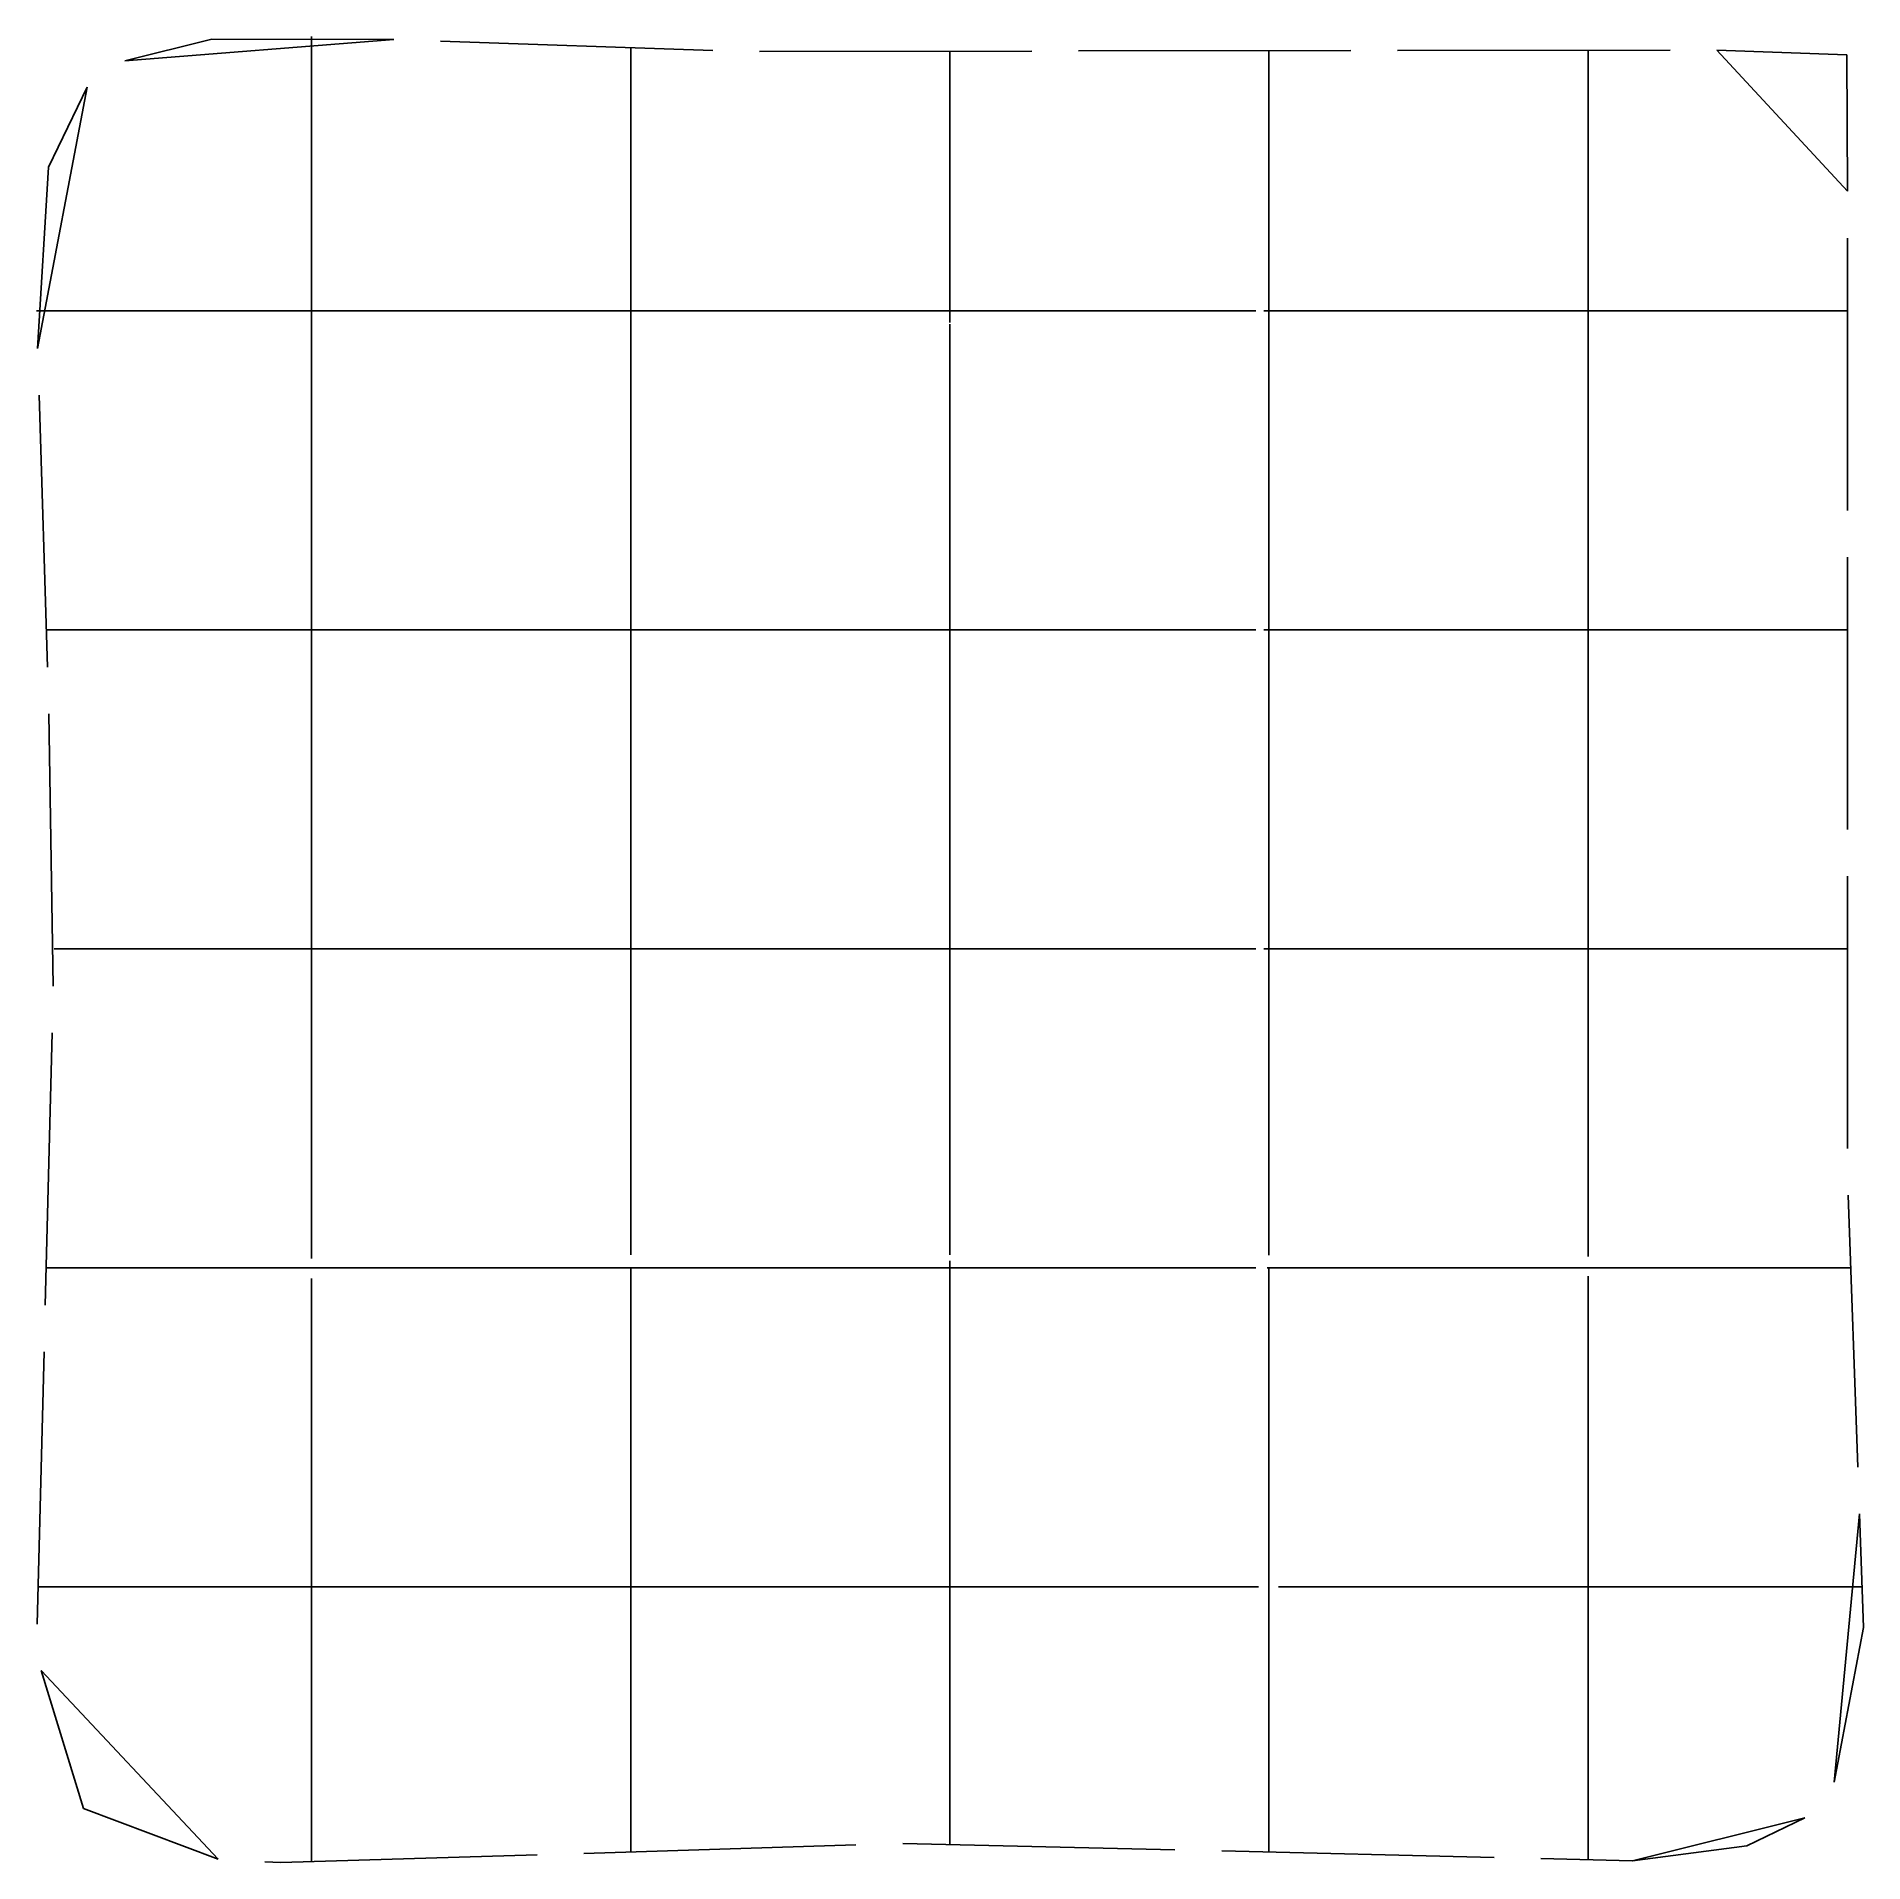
# Model space of a CAD drawing. Extents: x 0.4 to 14.8, y 0.4 to 14.7.
import ezdxf

# ---------------------------------------------------------------- set-up
doc = ezdxf.new("R2010")
doc.units = 0

msp = doc.modelspace()

# ---------------------------------------------------------------- linework, layer by layer
for p, q in [((2.592849, 14.073527), (2.592849, 14.742)), ((1.811429, 14.721765), (1.130001, 14.552655)), ((1.130001, 14.552655), (3.236566, 14.719177)), ((3.236566, 14.719177), (1.811429, 14.721765)), ((5.735056, 14.632307), (3.602345, 14.706459)), ((5.092849, 14.035235), (5.092849, 14.655)), ((8.23493, 14.628416), (6.100933, 14.625333)), ((7.592849, 14.199259), (7.592849, 14.628)), ((10.734928, 14.632027), (8.60093, 14.628944)), ((10.092849, 14.023447), (10.092849, 14.631)), ((13.234925, 14.635638), (11.100927, 14.632555)), ((12.592849, 14.025445), (12.592849, 14.635)), ((14.621254, 14.597471), (13.600925, 14.636167)), ((13.600925, 14.636167), (14.626208, 13.528945)), ((14.626208, 13.528945), (14.621254, 14.597471)), ((0.446687, 12.297941), (0.834285, 14.344449)), ((0.834285, 14.344449), (0.532611, 13.718049)), ((7.592849, 13.567727), (7.592849, 14.199259)), ((2.592849, 13.607732), (2.592849, 14.073527)), ((5.092849, 13.564124), (5.092849, 14.035235)), ((10.092849, 13.546232), (10.092849, 14.023447)), ((12.592849, 13.525675), (12.592849, 14.025445)), ((0.532611, 13.718049), (0.446687, 12.297941)), ((2.592849, 13.508274), (2.592849, 13.607732)), ((2.592849, 13.162084), (2.592849, 13.508274)), ((5.092849, 13.450054), (5.092849, 13.564124)), ((7.592849, 13.449545), (7.592849, 13.567727)), ((10.092849, 13.428498), (10.092849, 13.546232)), ((12.592849, 13.408542), (12.592849, 13.525675)), ((5.092849, 13.203368), (5.092849, 13.450054)), ((7.592849, 12.668212), (7.592849, 13.449545)), ((10.092849, 13.202845), (10.092849, 13.428498)), ((12.592849, 13.17149), (12.592849, 13.408542)), ((5.092849, 12.528297), (5.092849, 13.203368)), ((10.092849, 12.527774), (10.092849, 13.202845)), ((12.592849, 12.496419), (12.592849, 13.17149)), ((2.592849, 12.487013), (2.592849, 13.162084)), ((14.626181, 11.028945), (14.626204, 13.162945)), ((7.592849, 12.646818), (7.592849, 12.668212)), ((7.592849, 12.623229), (7.592849, 12.646818)), ((7.592849, 12.588852), (7.592849, 12.623229)), ((0.438, 12.592238), (1.109506, 12.592238)), ((0.438, 12.592238), (1.109506, 12.592238)), ((1.109506, 12.592238), (1.532606, 12.592238)), ((1.532606, 12.592238), (1.631154, 12.592238)), ((1.631154, 12.592238), (2.520519, 12.592238)), ((2.520519, 12.592238), (2.522005, 12.592238)), ((2.522005, 12.592238), (2.532788, 12.592238)), ((2.532788, 12.592238), (2.565431, 12.592238)), ((2.565431, 12.592238), (2.576848, 12.592238)), ((2.576848, 12.592238), (2.588437, 12.592238)), ((2.588437, 12.592238), (2.600203, 12.592238)), ((2.592849, 11.703142), (2.592849, 12.487013)), ((2.600203, 12.592238), (2.637388, 12.592238)), ((2.637388, 12.592238), (2.648954, 12.592238)), ((2.648954, 12.592238), (2.662517, 12.592238)), ((2.662517, 12.592238), (2.698137, 12.592238)), ((2.698137, 12.592238), (3.758949, 12.592238)), ((3.758949, 12.592238), (3.838493, 12.592238)), ((3.838493, 12.592238), (4.236209, 12.592238)), ((4.236209, 12.592238), (4.877226, 12.592238)), ((4.877226, 12.592238), (5.552297, 12.592238)), ((5.092849, 11.744426), (5.092849, 12.528297)), ((5.552297, 12.592238), (5.709071, 12.592238)), ((5.709071, 12.592238), (6.152892, 12.592238)), ((6.152892, 12.592238), (6.155364, 12.592238)), ((6.155364, 12.592238), (6.550608, 12.592238)), ((6.550608, 12.592238), (7.011419, 12.592238)), ((7.011419, 12.592238), (7.168194, 12.592238)), ((7.168194, 12.592238), (7.843265, 12.592238)), ((7.592849, 12.563612), (7.592849, 12.588852)), ((7.592849, 12.538483), (7.592849, 12.563612)), ((7.592849, 12.512477), (7.592849, 12.538483)), ((7.592849, 12.502286), (7.592849, 12.512477)), ((7.592849, 12.373571), (7.592849, 12.489)), ((7.843265, 12.592238), (8.467291, 12.592238)), ((8.467291, 12.592238), (8.865007, 12.592238)), ((8.865007, 12.592238), (8.94455, 12.592238)), ((8.94455, 12.592238), (9.786058, 12.592238)), ((9.786058, 12.592238), (9.915579, 12.592238)), ((9.915579, 12.592238), (9.99, 12.592238)), ((10.053667, 12.592238), (10.057806, 12.592238)), ((10.057806, 12.592238), (10.071955, 12.592238)), ((10.071955, 12.592238), (10.09768, 12.592238)), ((10.092849, 11.743903), (10.092849, 12.527774)), ((10.09768, 12.592238), (10.146788, 12.592238)), ((10.146788, 12.592238), (10.171, 12.592238)), ((10.171, 12.592238), (10.178363, 12.592238)), ((10.178363, 12.592238), (11.179406, 12.592238)), ((11.179406, 12.592238), (11.258949, 12.592238)), ((11.258949, 12.592238), (11.656665, 12.592238)), ((11.656665, 12.592238), (12.220452, 12.592238)), ((12.220452, 12.592238), (12.895523, 12.592238)), ((12.592849, 11.712548), (12.592849, 12.496419)), ((12.895523, 12.592238), (13.052297, 12.592238)), ((13.052297, 12.592238), (13.30966, 12.592238)), ((13.30966, 12.592238), (13.902797, 12.592238)), ((13.902797, 12.592238), (14.021425, 12.592238)), ((14.021425, 12.592238), (14.626, 12.592238)), ((7.592849, 12.188681), (7.592849, 12.373571)), ((7.592849, 11.430293), (7.592849, 12.188681)), ((0.457888, 11.932112), (0.5232, 9.799112)), ((5.092849, 11.414649), (5.092849, 11.744426)), ((10.092849, 11.414384), (10.092849, 11.743903)), ((2.592849, 11.393703), (2.592849, 11.703142)), ((12.592849, 11.398476), (12.592849, 11.712548)), ((2.592849, 11.31416), (2.592849, 11.393703)), ((2.592849, 10.916444), (2.592849, 11.31416)), ((5.092849, 11.335106), (5.092849, 11.414649)), ((5.092849, 10.93739), (5.092849, 11.335106)), ((7.592849, 11.35075), (7.592849, 11.430293)), ((7.592849, 10.953034), (7.592849, 11.35075)), ((10.092849, 11.334841), (10.092849, 11.414384)), ((10.092849, 10.937125), (10.092849, 11.334841)), ((12.592849, 11.318932), (12.592849, 11.398476)), ((12.592849, 10.921216), (12.592849, 11.318932)), ((2.592849, 10.244019), (2.592849, 10.916444)), ((5.092849, 10.285303), (5.092849, 10.93739)), ((7.592849, 10.316135), (7.592849, 10.953034)), ((10.092849, 10.284781), (10.092849, 10.937125)), ((12.592849, 10.253426), (12.592849, 10.921216)), ((14.626153, 8.528945), (14.626176, 10.662945)), ((7.592849, 9.641065), (7.592849, 10.316135)), ((2.592849, 9.568948), (2.592849, 10.244019)), ((5.092849, 9.610232), (5.092849, 10.285303)), ((10.092849, 9.60971), (10.092849, 10.284781)), ((12.592849, 9.578355), (12.592849, 10.253426)), ((0.514, 10.092238), (1.142183, 10.092238)), ((0.514, 10.092238), (1.142183, 10.092238)), ((1.142183, 10.092238), (1.592825, 10.092238)), ((1.592825, 10.092238), (1.70437, 10.092238)), ((1.70437, 10.092238), (2.520224, 10.092238)), ((2.520224, 10.092238), (2.565431, 10.092238)), ((2.565431, 10.092238), (2.576848, 10.092238)), ((2.576848, 10.092238), (2.588437, 10.092238)), ((2.588437, 10.092238), (2.600203, 10.092238)), ((2.600203, 10.092238), (2.637388, 10.092238)), ((2.637388, 10.092238), (2.648954, 10.092238)), ((2.648954, 10.092238), (2.662517, 10.092238)), ((2.662517, 10.092238), (2.698137, 10.092238)), ((2.698137, 10.092238), (3.758949, 10.092238)), ((3.758949, 10.092238), (3.838493, 10.092238)), ((3.838493, 10.092238), (4.236209, 10.092238)), ((4.236209, 10.092238), (4.877226, 10.092238)), ((4.877226, 10.092238), (5.552297, 10.092238)), ((5.552297, 10.092238), (5.709071, 10.092238)), ((5.709071, 10.092238), (6.152892, 10.092238)), ((6.152892, 10.092238), (6.154545, 10.092238)), ((6.154545, 10.092238), (6.550608, 10.092238)), ((6.550608, 10.092238), (7.011419, 10.092238)), ((7.011419, 10.092238), (7.168194, 10.092238)), ((7.168194, 10.092238), (7.843265, 10.092238)), ((7.843265, 10.092238), (8.467291, 10.092238)), ((8.467291, 10.092238), (8.865007, 10.092238)), ((8.865007, 10.092238), (8.94455, 10.092238)), ((8.94455, 10.092238), (9.786058, 10.092238)), ((9.786058, 10.092238), (9.915579, 10.092238)), ((9.915579, 10.092238), (9.99, 10.092238)), ((10.053667, 10.092238), (10.057806, 10.092238)), ((10.057806, 10.092238), (10.071955, 10.092238)), ((10.071955, 10.092238), (10.09768, 10.092238)), ((10.09768, 10.092238), (10.146788, 10.092238)), ((10.146788, 10.092238), (10.171, 10.092238)), ((10.171, 10.092238), (10.178363, 10.092238)), ((10.178363, 10.092238), (11.179406, 10.092238)), ((11.179406, 10.092238), (11.258949, 10.092238)), ((11.258949, 10.092238), (11.656665, 10.092238)), ((11.656665, 10.092238), (12.220452, 10.092238)), ((12.220452, 10.092238), (12.895523, 10.092238)), ((12.895523, 10.092238), (13.052297, 10.092238)), ((13.052297, 10.092238), (13.30966, 10.092238)), ((13.30966, 10.092238), (13.902797, 10.092238)), ((13.902797, 10.092238), (14.196755, 10.092238)), ((14.196755, 10.092238), (14.626, 10.092238)), ((5.092849, 9.453458), (5.092849, 9.610232)), ((7.592849, 9.48429), (7.592849, 9.641065)), ((10.092849, 9.452935), (10.092849, 9.60971)), ((2.592849, 9.079304), (2.592849, 9.568948)), ((5.092849, 9.020707), (5.092849, 9.453458)), ((7.592849, 9.036351), (7.592849, 9.48429)), ((10.092849, 9.020442), (10.092849, 9.452935)), ((12.592849, 9.084076), (12.592849, 9.578355)), ((0.534402, 9.433283), (0.569191, 7.300194)), ((2.592849, 8.999761), (2.592849, 9.079304)), ((5.092849, 8.622991), (5.092849, 9.020707)), ((7.592849, 8.638635), (7.592849, 9.036351)), ((10.092849, 8.622726), (10.092849, 9.020442)), ((12.592849, 9.004533), (12.592849, 9.084076)), ((2.592849, 8.602045), (2.592849, 8.999761)), ((12.592849, 8.606817), (12.592849, 9.004533)), ((2.592849, 8.109826), (2.592849, 8.602045)), ((5.092849, 8.15111), (5.092849, 8.622991)), ((7.592849, 8.181942), (7.592849, 8.638635)), ((10.092849, 8.150587), (10.092849, 8.622726)), ((12.592849, 8.119232), (12.592849, 8.606817)), ((7.592849, 8.056523), (7.592849, 8.181942)), ((14.626125, 6.028945), (14.626149, 8.162945)), ((2.592849, 8.056523), (2.592849, 8.109826)), ((2.592849, 7.953052), (2.592849, 8.056523)), ((5.092849, 8.056523), (5.092849, 8.15111)), ((5.092849, 7.994335), (5.092849, 8.056523)), ((7.592849, 8.025168), (7.592849, 8.056523)), ((7.592849, 7.350097), (7.592849, 8.025168)), ((10.092849, 8.056523), (10.092849, 8.150587)), ((10.092849, 7.993813), (10.092849, 8.056523)), ((12.592849, 8.056523), (12.592849, 8.119232)), ((12.592849, 7.962458), (12.592849, 8.056523)), ((2.592849, 7.277981), (2.592849, 7.953052)), ((5.092849, 7.319265), (5.092849, 7.994335)), ((10.092849, 7.318742), (10.092849, 7.993813)), ((12.592849, 7.287387), (12.592849, 7.962458)), ((0.576, 7.592238), (0.829756, 7.592238)), ((0.576, 7.592238), (0.829756, 7.592238)), ((0.829756, 7.592238), (1.007759, 7.592238)), ((1.007759, 7.592238), (1.637152, 7.592238)), ((1.637152, 7.592238), (1.758264, 7.592238)), ((1.758264, 7.592238), (2.520224, 7.592238)), ((2.520224, 7.592238), (2.565431, 7.592238)), ((2.565431, 7.592238), (2.576848, 7.592238)), ((2.576848, 7.592238), (2.588437, 7.592238)), ((2.588437, 7.592238), (2.600203, 7.592238)), ((2.600203, 7.592238), (2.637388, 7.592238)), ((2.637388, 7.592238), (2.648954, 7.592238)), ((2.648954, 7.592238), (2.662517, 7.592238)), ((2.662517, 7.592238), (2.698137, 7.592238)), ((2.698137, 7.592238), (3.758949, 7.592238)), ((3.758949, 7.592238), (3.838493, 7.592238)), ((3.838493, 7.592238), (4.236209, 7.592238)), ((4.236209, 7.592238), (4.877226, 7.592238)), ((4.877226, 7.592238), (5.552297, 7.592238)), ((5.552297, 7.592238), (5.709071, 7.592238)), ((5.709071, 7.592238), (6.152892, 7.592238)), ((6.152892, 7.592238), (6.159211, 7.592238)), ((6.159211, 7.592238), (6.550608, 7.592238)), ((6.550608, 7.592238), (7.011419, 7.592238)), ((7.011419, 7.592238), (7.168194, 7.592238)), ((7.168194, 7.592238), (7.843265, 7.592238)), ((7.843265, 7.592238), (8.467291, 7.592238)), ((8.467291, 7.592238), (8.865007, 7.592238)), ((8.865007, 7.592238), (8.94455, 7.592238)), ((8.94455, 7.592238), (9.786058, 7.592238)), ((9.786058, 7.592238), (9.915579, 7.592238)), ((9.915579, 7.592238), (9.99, 7.592238)), ((10.053667, 7.592238), (10.057806, 7.592238)), ((10.057806, 7.592238), (10.071955, 7.592238)), ((10.071955, 7.592238), (10.09768, 7.592238)), ((10.09768, 7.592238), (10.146788, 7.592238)), ((10.146788, 7.592238), (10.171, 7.592238)), ((10.171, 7.592238), (10.178363, 7.592238)), ((10.178363, 7.592238), (11.179406, 7.592238)), ((11.179406, 7.592238), (11.258949, 7.592238)), ((11.258949, 7.592238), (11.656665, 7.592238)), ((11.656665, 7.592238), (12.220452, 7.592238)), ((12.220452, 7.592238), (12.895523, 7.592238)), ((12.895523, 7.592238), (13.052297, 7.592238)), ((13.052297, 7.592238), (13.30966, 7.592238)), ((13.30966, 7.592238), (13.902797, 7.592238)), ((13.902797, 7.592238), (14.021425, 7.592238)), ((14.021425, 7.592238), (14.626, 7.592238)), ((5.092849, 6.706308), (5.092849, 7.319265)), ((7.592849, 6.721951), (7.592849, 7.350097)), ((10.092849, 6.706043), (10.092849, 7.318742)), ((2.592849, 6.685361), (2.592849, 7.277981)), ((12.592849, 6.690134), (12.592849, 7.287387)), ((0.559968, 6.93431), (0.506197, 4.800988)), ((2.592849, 6.287645), (2.592849, 6.685361)), ((5.092849, 6.308592), (5.092849, 6.706308)), ((7.592849, 6.324235), (7.592849, 6.721951)), ((10.092849, 6.308327), (10.092849, 6.706043)), ((12.592849, 6.292418), (12.592849, 6.690134)), ((5.092849, 6.229049), (5.092849, 6.308592)), ((7.592849, 6.244692), (7.592849, 6.324235)), ((10.092849, 6.228784), (10.092849, 6.308327)), ((2.592849, 6.208102), (2.592849, 6.287645)), ((2.592849, 5.192199), (2.592849, 6.208102)), ((5.092849, 5.310701), (5.092849, 6.229049)), ((7.592849, 5.431206), (7.592849, 6.244692)), ((10.092849, 5.309784), (10.092849, 6.228784)), ((12.592849, 6.212875), (12.592849, 6.292418)), ((12.592849, 5.192477), (12.592849, 6.212875)), ((14.706267, 3.530355), (14.631103, 5.663031)), ((5.092849, 5.234719), (5.092849, 5.310701)), ((7.592849, 5.2815), (7.592849, 5.431206)), ((10.092849, 5.233748), (10.092849, 5.309784)), ((2.592849, 5.188516), (2.592849, 5.192199)), ((2.592849, 5.165), (2.592849, 5.188516)), ((5.092849, 5.194189), (5.092849, 5.234719)), ((7.592849, 5.193688), (7.592849, 5.2815)), ((10.092849, 5.193378), (10.092849, 5.233748)), ((12.592849, 5.18263), (12.592849, 5.192477)), ((12.592849, 5.182286), (12.592849, 5.18263)), ((0.513, 5.092238), (0.724686, 5.092238)), ((0.513, 5.092238), (0.724686, 5.092238)), ((0.724686, 5.092238), (0.933287, 5.092238)), ((0.933287, 5.092238), (1.602121, 5.092238)), ((1.602121, 5.092238), (1.713666, 5.092238)), ((1.713666, 5.092238), (2.526149, 5.092238)), ((2.526149, 5.092238), (2.53901, 5.092238)), ((2.53901, 5.092238), (2.708074, 5.092238)), ((2.708074, 5.092238), (3.765578, 5.092238)), ((3.765578, 5.092238), (3.845121, 5.092238)), ((3.845121, 5.092238), (4.242837, 5.092238)), ((4.242837, 5.092238), (4.89029, 5.092238)), ((4.89029, 5.092238), (5.565361, 5.092238)), ((5.092849, 5.084194), (5.092849, 5.088148)), ((5.092849, 5.04432), (5.092849, 5.084194)), ((5.092849, 4.998573), (5.092849, 5.04432)), ((5.565361, 5.092238), (5.722135, 5.092238)), ((5.722135, 5.092238), (6.15952, 5.092238)), ((6.15952, 5.092238), (6.557236, 5.092238)), ((6.557236, 5.092238), (7.024484, 5.092238)), ((7.024484, 5.092238), (7.181258, 5.092238)), ((7.181258, 5.092238), (7.856329, 5.092238)), ((7.592849, 5.129045), (7.592849, 5.146667)), ((7.592849, 5.10332), (7.592849, 5.129045)), ((7.592849, 5.054212), (7.592849, 5.10332)), ((7.592849, 5.008531), (7.592849, 5.054212)), ((7.856329, 5.092238), (8.47392, 5.092238)), ((8.47392, 5.092238), (8.871636, 5.092238)), ((8.871636, 5.092238), (8.951179, 5.092238)), ((8.951179, 5.092238), (9.83446, 5.092238)), ((9.83446, 5.092238), (9.934648, 5.092238)), ((9.934648, 5.092238), (9.99, 5.092238)), ((10.078667, 5.092238), (10.082806, 5.092238)), ((10.082806, 5.092238), (10.096955, 5.092238)), ((10.092849, 5.083194), (10.092849, 5.087154)), ((10.092849, 5.069045), (10.092849, 5.083194)), ((10.092849, 4.998316), (10.092849, 5.069045)), ((10.096955, 5.092238), (10.12268, 5.092238)), ((10.12268, 5.092238), (10.171788, 5.092238)), ((10.171788, 5.092238), (10.182702, 5.092238)), ((10.182702, 5.092238), (11.186035, 5.092238)), ((11.186035, 5.092238), (11.265578, 5.092238)), ((11.265578, 5.092238), (11.663294, 5.092238)), ((11.663294, 5.092238), (12.233516, 5.092238)), ((12.233516, 5.092238), (12.908587, 5.092238)), ((12.592849, 5.023194), (12.592849, 5.027154)), ((12.592849, 5.009045), (12.592849, 5.023194)), ((12.908587, 5.092238), (13.065361, 5.092238)), ((13.065361, 5.092238), (13.344745, 5.092238)), ((13.344745, 5.092238), (13.918973, 5.092238)), ((13.918973, 5.092238), (14.033819, 5.092238)), ((14.033819, 5.092238), (14.651, 5.092238)), ((2.592849, 5.008059), (2.592849, 5.009077)), ((2.592849, 4.990057), (2.592849, 5.008059)), ((2.592849, 3.973246), (2.592849, 4.990057)), ((5.092849, 3.994193), (5.092849, 4.998573)), ((7.592849, 4.009836), (7.592849, 5.008531)), ((10.092849, 3.993928), (10.092849, 4.998316)), ((12.592849, 4.991517), (12.592849, 5.009045)), ((12.592849, 3.978019), (12.592849, 4.991517)), ((0.496974, 4.435104), (0.443203, 2.301782)), ((7.592849, 3.930293), (7.592849, 4.009836)), ((2.592849, 3.893703), (2.592849, 3.973246)), ((2.592849, 3.495987), (2.592849, 3.893703)), ((5.092849, 3.914649), (5.092849, 3.994193)), ((5.092849, 3.516933), (5.092849, 3.914649)), ((7.592849, 3.532577), (7.592849, 3.930293)), ((10.092849, 3.914384), (10.092849, 3.993928)), ((10.092849, 3.516668), (10.092849, 3.914384)), ((12.592849, 3.898476), (12.592849, 3.978019)), ((12.592849, 3.50076), (12.592849, 3.898476)), ((2.592849, 2.900794), (2.592849, 3.495987)), ((5.092849, 2.942077), (5.092849, 3.516933)), ((7.592849, 2.97291), (7.592849, 3.532577)), ((10.092849, 2.941555), (10.092849, 3.516668)), ((12.592849, 2.9102), (12.592849, 3.50076)), ((14.719158, 3.164582), (14.52059, 1.061615)), ((14.750515, 2.274884), (14.719158, 3.164582)), ((2.592849, 2.225723), (2.592849, 2.900794)), ((5.092849, 2.267006), (5.092849, 2.942077)), ((7.592849, 2.297839), (7.592849, 2.97291)), ((10.092849, 2.266484), (10.092849, 2.941555)), ((12.592849, 2.235129), (12.592849, 2.9102)), ((0.45, 2.592238), (0.854219, 2.592238)), ((0.45, 2.592238), (0.854219, 2.592238)), ((0.854219, 2.592238), (1.581493, 2.592238)), ((1.581493, 2.592238), (1.68239, 2.592238)), ((1.68239, 2.592238), (2.018213, 2.592238)), ((2.018213, 2.592238), (2.693284, 2.592238)), ((2.693284, 2.592238), (3.477155, 2.592238)), ((3.477155, 2.592238), (3.788911, 2.592238)), ((3.788911, 2.592238), (3.868454, 2.592238)), ((3.868454, 2.592238), (4.26617, 2.592238)), ((4.26617, 2.592238), (4.936277, 2.592238)), ((4.936277, 2.592238), (5.611348, 2.592238)), ((5.611348, 2.592238), (6.10331, 2.592238)), ((6.10331, 2.592238), (6.182853, 2.592238)), ((6.182853, 2.592238), (6.580569, 2.592238)), ((6.580569, 2.592238), (7.070471, 2.592238)), ((7.070471, 2.592238), (7.227245, 2.592238)), ((7.227245, 2.592238), (7.902316, 2.592238)), ((7.902316, 2.592238), (8.497252, 2.592238)), ((8.497252, 2.592238), (8.894968, 2.592238)), ((8.894968, 2.592238), (8.974511, 2.592238)), ((8.974511, 2.592238), (9.991187, 2.592238)), ((9.991187, 2.592238), (10.010937, 2.592238)), ((10.010937, 2.592238), (10.011667, 2.592238)), ((10.166667, 2.592238), (10.170806, 2.592238)), ((10.170806, 2.592238), (10.184955, 2.592238)), ((10.184955, 2.592238), (10.19236, 2.592238)), ((10.19236, 2.592238), (11.209367, 2.592238)), ((11.209367, 2.592238), (11.288911, 2.592238)), ((11.288911, 2.592238), (11.686627, 2.592238)), ((11.686627, 2.592238), (12.279503, 2.592238)), ((12.279503, 2.592238), (12.954574, 2.592238)), ((12.954574, 2.592238), (13.111348, 2.592238)), ((13.111348, 2.592238), (13.471853, 2.592238)), ((13.471853, 2.592238), (13.972753, 2.592238)), ((13.972753, 2.592238), (14.072933, 2.592238)), ((14.072933, 2.592238), (14.739, 2.592238)), ((7.592849, 2.141065), (7.592849, 2.297839)), ((2.592849, 2.068948), (2.592849, 2.225723)), ((5.092849, 2.110232), (5.092849, 2.267006)), ((10.092849, 2.10971), (10.092849, 2.266484)), ((12.592849, 2.078355), (12.592849, 2.235129)), ((14.52059, 1.061615), (14.750515, 2.274884)), ((2.592849, 1.699795), (2.592849, 2.068948)), ((5.092849, 1.81473), (5.092849, 2.110232)), ((7.592849, 1.897581), (7.592849, 2.141065)), ((10.092849, 1.813305), (10.092849, 2.10971)), ((12.592849, 1.726429), (12.592849, 2.078355)), ((0.47552, 1.937966), (0.806799, 0.85731)), ((1.860667, 0.459446), (0.47552, 1.937966)), ((7.592849, 1.292742), (7.592849, 1.897581)), ((5.092849, 1.254611), (5.092849, 1.81473)), ((10.092849, 1.253983), (10.092849, 1.813305)), ((12.592849, 1.2175), (12.592849, 1.726429)), ((2.592849, 1.207054), (2.592849, 1.699795)), ((7.592849, 1.171774), (7.592849, 1.292742)), ((2.592849, 1.108506), (2.592849, 1.207054)), ((5.092849, 0.93726), (5.092849, 1.254611)), ((7.592849, 1.171371), (7.592849, 1.171774)), ((7.592849, 0.574), (7.592849, 1.171371)), ((7.592849, 0.574), (7.592849, 1.171371)), ((10.092849, 1.142119), (10.092849, 1.253983)), ((12.592849, 1.115714), (12.592849, 1.2175)), ((2.592849, 0.437), (2.592849, 1.108506)), ((2.592849, 0.437), (2.592849, 1.108506)), ((10.092849, 0.515), (10.092849, 1.142119)), ((10.092849, 0.515), (10.092849, 1.142119)), ((12.592849, 0.455), (12.592849, 1.115714)), ((12.592849, 0.455), (12.592849, 1.115714)), ((5.092849, 0.516), (5.092849, 0.93726)), ((5.092849, 0.516), (5.092849, 0.93726)), ((0.806799, 0.85731), (1.860667, 0.459446)), ((14.291475, 0.782052), (12.94177, 0.446884)), ((13.837615, 0.562343), (14.291475, 0.782052)), ((7.223447, 0.58178), (9.356832, 0.532297)), ((2.226105, 0.439165), (2.35069, 0.433251)), ((2.35069, 0.433251), (4.358873, 0.492854)), ((2.35069, 0.433251), (4.358873, 0.492854)), ((4.724689, 0.504432), (6.857622, 0.571935)), ((9.722727, 0.523523), (11.856113, 0.472364)), ((12.222008, 0.46359), (12.937801, 0.446492)), ((12.937801, 0.446492), (12.94177, 0.446884)), ((12.94177, 0.446884), (13.837615, 0.562343))]:
    msp.add_line(p, q)

doc.saveas('drawing.dxf')
